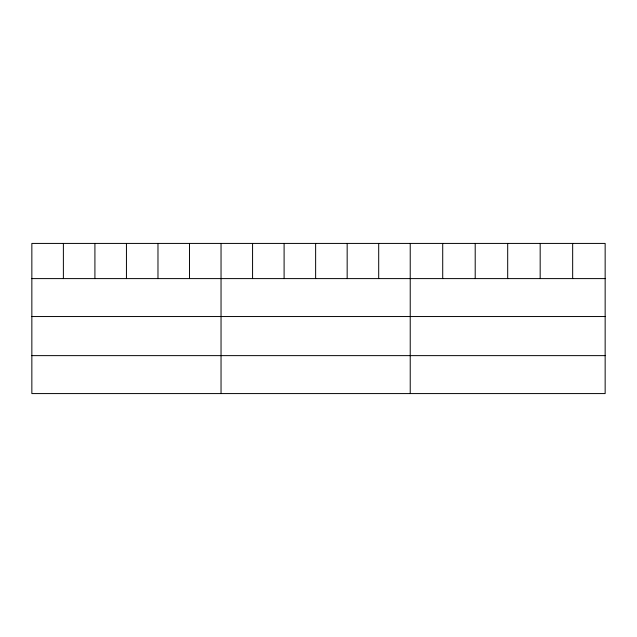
<?xml version="1.0" encoding="UTF-8"?>
<svg xmlns="http://www.w3.org/2000/svg" width="637" height="637" viewBox="0 0 637 637"><rect width="100%" height="100%" fill="white"/><g stroke="black" fill="none" stroke-linecap="round" stroke-linejoin="round"><path stroke-width="0.96" d="M605.15 278.6L605.15 393.578L31.85 393.578L31.85 243.422L605.15 243.422L605.15 278.6L31.85 278.6M31.85 316.541L605.15 316.541M31.85 355.629L605.15 355.629M572.663 243.422L572.663 278.6M540.176 243.422L540.176 278.6M507.689 243.422L507.689 278.6M475.202 243.422L475.202 278.6M442.715 243.422L442.715 278.6M410.228 243.422L410.228 393.578M378.697 243.422L378.697 278.6M347.165 243.422L347.165 278.6M315.633 243.422L315.633 278.6M284.102 243.422L284.102 278.6M252.57 243.422L252.57 278.6M221.039 243.422L221.039 393.578M189.507 243.422L189.507 278.6M157.976 243.422L157.976 278.6M126.445 243.422L126.445 278.6M94.913 243.422L94.913 278.6M63.381 243.422L63.381 278.6"/></g></svg>
